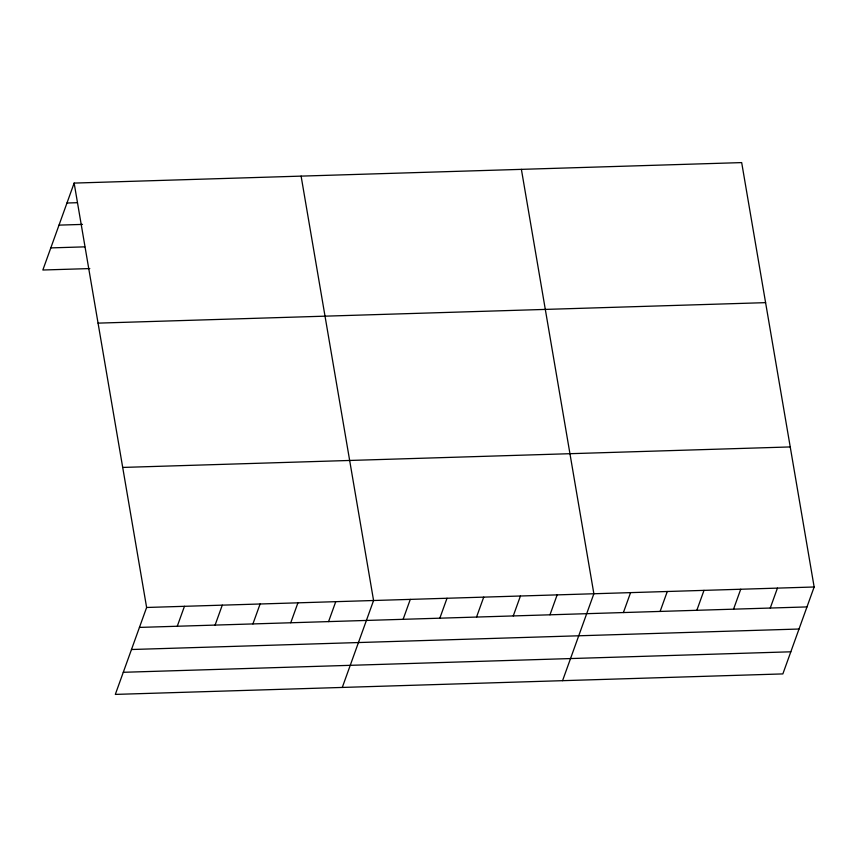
<?xml version="1.0" encoding="UTF-8"?>
<svg xmlns="http://www.w3.org/2000/svg" width="857" height="857" viewBox="0 0 857 857"><rect width="100%" height="100%" fill="white"/><g stroke="black" fill="none" stroke-linecap="round" stroke-linejoin="round"><path stroke-width="1.29" d="M74.141 183.087L146.622 607.474L115.32 694.406L782.859 673.913L814.15 586.991L741.68 162.594L74.141 183.087L42.85 270.009L89.803 268.573M177.27 626.242L184.448 606.317M215.096 625.085L222.274 605.16M252.922 623.917L260.1 603.992M290.748 622.76L297.925 602.835M328.574 621.604L335.751 601.668M342.286 687.443L373.577 600.511L301.107 176.114M403.122 619.311L410.289 599.386M439.834 618.186L447.011 598.261M476.546 617.061L483.723 597.125M513.257 615.926L520.435 596.001M549.98 614.801L557.146 594.876M562.567 680.672L593.869 593.751L521.388 169.354M623.403 612.551L630.581 592.626M660.115 611.427L667.292 591.491M696.837 610.291L704.004 590.366M733.549 609.166L740.727 589.241M770.261 608.042L777.438 588.116M66.975 203.013L77.409 202.691M59.015 225.123L82.486 224.405M50.809 247.898L84.725 246.859M98.062 323.132L765.59 302.65M122.701 467.429L790.229 446.936M146.622 607.474L814.15 586.991M139.445 627.41L806.973 606.917M131.485 649.51L799.013 629.027M123.279 672.295L790.818 651.802"/></g></svg>
